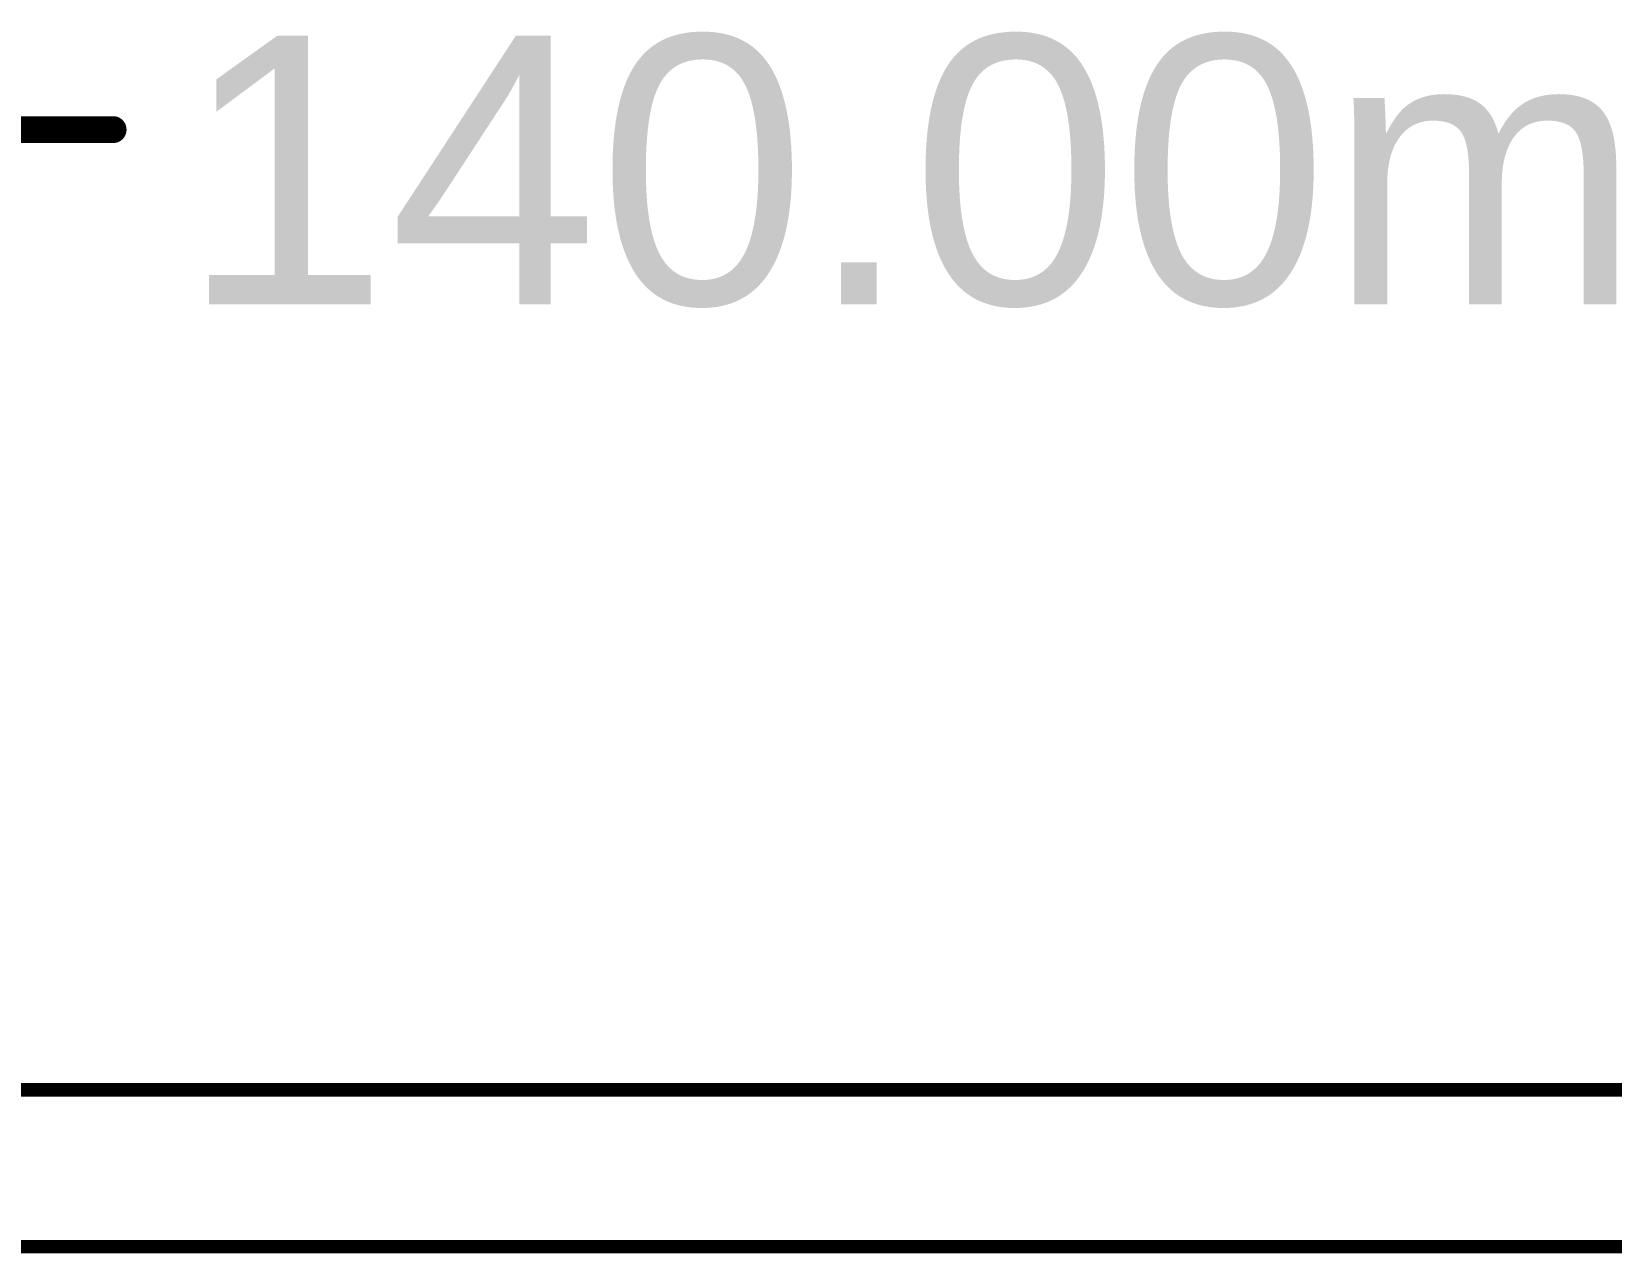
# Model space of a CAD drawing. Header units: inches. Extents: x -2 to 5376, y -4 to 5426.
# Drawn here: x 57.08 to 72.01, y 101.13 to 112.69 of the extents above; entities that cross this region are included whole.
import ezdxf

# ---------------------------------------------------------------- set-up
doc = ezdxf.new("R2010")
doc.units = ezdxf.units.IN
doc.layers.add('Dimension', color=6, linetype='Continuous')
doc.layers.add('Top Overlay', color=2, linetype='Continuous')
doc.styles.add('Arial', font='', dxfattribs={"height": 0.2})
doc.styles.get('Arial').set_extended_font_data('Arial')

# ---------------------------------------------------------------- blocks, each defined once
blk = doc.blocks.new('DB2ERM_5_08_12P_GN_128')
at = {"layer": 'Top Overlay'}
for points in [[(30.48, -8.516, 0.127, 0.127, 0), (-30.48, -8.516, 0.127, 0.127, 0)], [(35.636, -10, 0.127, 0.127, 0), (-35.636, -10, 0.127, 0.127, 0)]]:
    blk.add_lwpolyline(points, format="xyseb", dxfattribs=at)

msp = doc.modelspace()

# ---------------------------------------------------------------- linework, layer by layer
at = {"layer": 'Dimension'}
msp.add_lwpolyline([(-1.57, 111.76, 0.254, 0.254, 0), (57.85, 111.76, 0.254, 0.254, 0)], format="xyseb", dxfattribs=at)
msp.add_lwpolyline([(57.786, 111.76, 0.127, 0.127, 1), (57.913, 111.76, 0.127, 0.127, 1)], format="xyseb", close=True, dxfattribs=at)

# ---------------------------------------------------------------- block references
at = {"rotation": 180}
msp.add_blockref('DB2ERM_5_08_12P_GN_128', (67.465, 92.679), dxfattribs=at)

# ---------------------------------------------------------------- texts
at = {"layer": 'Dimension', "style": 'Arial'}
msp.add_text('140.00mm', height=2.54, dxfattribs=at).set_placement((58.485, 110.109))

doc.saveas('drawing.dxf')
